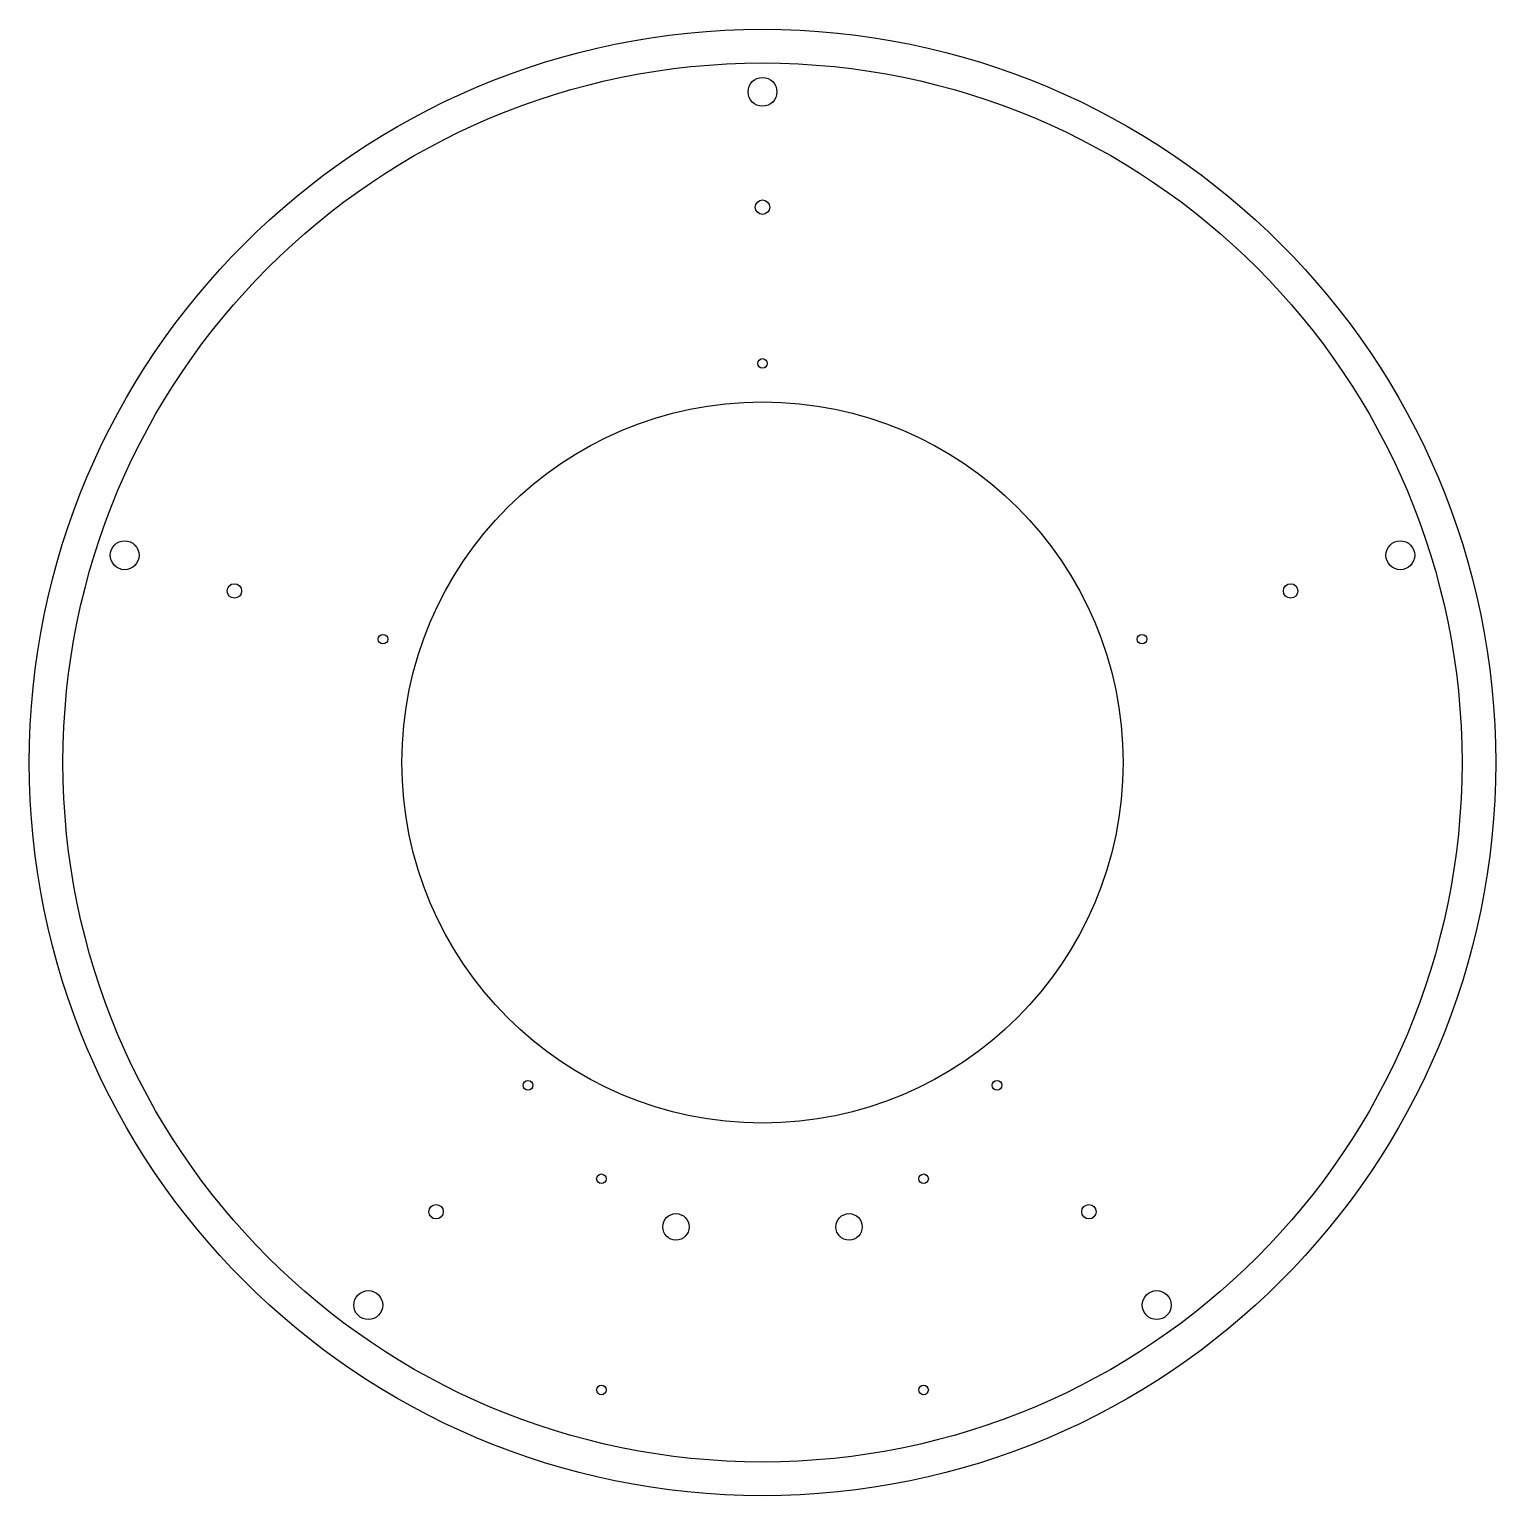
# Model space of a CAD drawing. Extents: x -152 to 152, y -152 to 152.
import ezdxf

# ---------------------------------------------------------------- set-up
doc = ezdxf.new("R2010")
doc.units = 0
doc.layers.add('Sketch009', color=7, linetype='CONTINUOUS')

msp = doc.modelspace()

# ---------------------------------------------------------------- linework, layer by layer
at = {"layer": 'Sketch009'}
for centre, radius in [((0, 0), 152.5), ((0, 0), 145.5), ((0, 139.5), 3), ((0, 115.5), 1.5), ((0, 83), 1), ((0, 0), 75), ((-132.672, 43.1079), 3), ((132.672, 43.1079), 3), ((-109.847, 35.6915), 1.5), ((109.847, 35.6915), 1.5), ((-78.9377, 25.6484), 1), ((78.9377, 25.6484), 1), ((-48.7862, -67.1484), 1), ((48.7862, -67.1484), 1), ((-33.5, -86.591), 1), ((33.5, -86.591), 1), ((-67.8892, -93.4415), 1.5), ((-18, -96.591), 2.75), ((18, -96.591), 2.75), ((67.8892, -93.4415), 1.5), ((-81.996, -112.858), 3), ((81.996, -112.858), 3), ((-33.5, -130.5), 1), ((33.5, -130.5), 1)]:
    msp.add_circle(centre, radius, dxfattribs=at)

doc.saveas('drawing.dxf')
